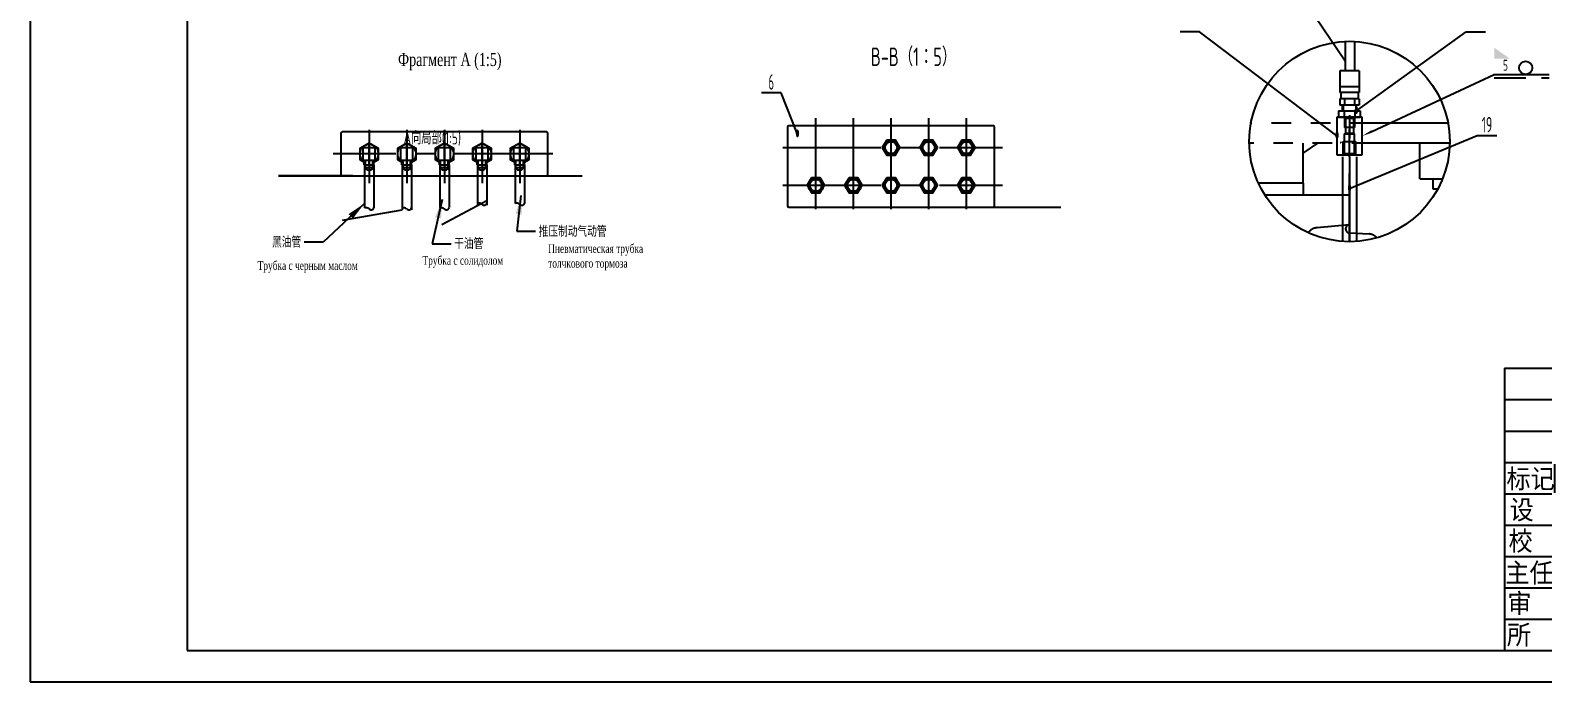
# Model space of a CAD drawing. Header units: millimetres. Extents: x 97 to 21097, y 66 to 14916.
# Drawn here: x 97 to 12152, y 66 to 5263 of the extents above; entities that cross this region are included whole.
import ezdxf
from ezdxf.enums import TextEntityAlignment as Align

# ---------------------------------------------------------------- set-up
doc = ezdxf.new("R2010")
doc.units = ezdxf.units.MM
doc.header["$LTSCALE"] = 500
doc.header["$MEASUREMENT"] = 0
for name, pattern in [('F', [0.75, 0.5, -0.25]), ('G', [2, 1.25, -0.25, 0.25, -0.25]), ('K', [2.5, 1.25, -0.25, 0.25, -0.25, 0.25, -0.25])]:
    doc.linetypes.add(name, pattern=pattern)
for name, color, linetype in [('01', 7, 'Continuous'), ('02', 1, 'Continuous'), ('04', 2, 'F'), ('05', 4, 'G'), ('07', 6, 'K'), ('11', 3, 'Continuous'), ('13', 3, 'Continuous'), ('THICK', 7, 'Continuous')]:
    doc.layers.add(name, color=color, linetype=linetype)
doc.styles.add('HZLIB', font='TXT', dxfattribs={"width": 0.8, "bigfont": 'hztxt.shx'})
doc.styles.get("Standard").update_dxf_attribs({"font": 'isocp', "width": 0.707, "bigfont": 'intecad.shx'})
doc.dimstyles.new('INTE', dxfattribs={"dimscale": 50, "dimtxt": 3.5, "dimasz": 3, "dimexe": 3, "dimexo": 0, "dimgap": 1, "dimtad": 1, "dimdec": 3, "dimdsep": 46, "dimtxsty": 'Standard', "dimcen": 0, "dimclrd": 1, "dimclre": 1, "dimclrt": 3, "dimaunit": 1, "dimadec": 0, "dimazin": 0, "dimtfac": 1, "dimtmove": 0, "dimatfit": 0, "dimfxl": 1, "dimarcsym": 0})

# ---------------------------------------------------------------- blocks, each defined once
blk = doc.blocks.new('*U122', base_point=(10733, 1961))
at = {"layer": '01'}
blk.add_circle((12037, 2505), 52.5, dxfattribs=at)
blk.add_solid([(11787, 2665), (11912, 2577), (11787, 2452), (11787, 2577)], dxfattribs=at)
at = {"layer": '02'}
blk.add_lwpolyline([(10812, 1998), (11787, 2452), (12225, 2452)], dxfattribs=at)
blk.add_lwpolyline([(10733, 1961, 0, 20, 0), (10812, 1998, 20, 20, 0)], format="xyseb", dxfattribs=at)
at = {"layer": '04'}
blk.add_line((11787, 2426), (12225, 2426), dxfattribs=at)
at = {"layer": '13', "width": 0.707}
blk.add_text('5', height=87.5, dxfattribs=at).set_placement((11855, 2481))
blk = doc.blocks.new('*X125')
at = {"color": 0}
for p, q in [((122.34, 4.5), (123.72, 4.5)), ((122.82, 4.8), (123.24, 4.8))]:
    blk.add_line(p, q, dxfattribs=at)
blk = doc.blocks.new('*X124')
at = {"color": 0}
for p, q in [((120.53, 7.8), (125.53, 7.8)), ((120.53, 7.5), (125.53, 7.5)), ((120.53, 7.2), (120.79, 7.2)), ((125.27, 7.2), (125.53, 7.2))]:
    blk.add_line(p, q, dxfattribs=at)
blk = doc.blocks.new('*X123')
at = {"color": 0}
for p, q in [((124.1, 9.9), (128.52, 9.9)), ((124.97, 10.2), (127.67, 10.2)), ((125.83, 10.5), (126.82, 10.5)), ((118.22, 7.8), (118.32, 7.8)), ((118.22, 7.5), (118.27, 7.5)), ((118.94, 8.1), (119.52, 8.1)), ((119.8, 8.4), (120.72, 8.4)), ((120.66, 8.7), (121.92, 8.7)), ((121.52, 9), (123.12, 9)), ((122.38, 9.3), (124.32, 9.3)), ((123.24, 9.6), (125.52, 9.6)), ((127.02, 9.6), (129.37, 9.6)), ((128.22, 9.3), (130.22, 9.3)), ((129.42, 9), (131.07, 9)), ((130.62, 8.7), (131.92, 8.7)), ((131.82, 8.4), (132.77, 8.4)), ((133.02, 8.1), (133.62, 8.1)), ((134.22, 7.8), (134.32, 7.8)), ((134.27, 7.5), (134.32, 7.5)), ((118.22, 7.2), (118.27, 7.2)), ((118.22, 6.9), (118.27, 6.9)), ((118.22, 6.6), (118.27, 6.6)), ((118.22, 6.3), (118.27, 6.3)), ((118.22, 6), (118.27, 6)), ((118.22, 5.7), (118.27, 5.7)), ((118.22, 5.4), (118.27, 5.4)), ((118.22, 5.1), (118.27, 5.1)), ((134.27, 7.2), (134.32, 7.2)), ((134.27, 6.9), (134.32, 6.9)), ((134.27, 6.6), (134.32, 6.6)), ((134.27, 6.3), (134.32, 6.3)), ((134.27, 6), (134.32, 6)), ((134.27, 5.7), (134.32, 5.7)), ((134.27, 5.4), (134.32, 5.4)), ((134.27, 5.1), (134.32, 5.1)), ((118.22, 4.8), (118.27, 4.8)), ((118.79, 4.5), (119.42, 4.5)), ((119.61, 4.2), (120.62, 4.2)), ((120.43, 3.9), (121.82, 3.9)), ((121.26, 3.6), (123.02, 3.6)), ((122.08, 3.3), (124.22, 3.3)), ((122.91, 3), (125.42, 3)), ((123.73, 2.7), (128.89, 2.7)), ((127.12, 3), (129.7, 3)), ((128.32, 3.3), (130.51, 3.3)), ((129.52, 3.6), (131.32, 3.6)), ((130.72, 3.9), (132.14, 3.9)), ((131.92, 4.2), (132.95, 4.2)), ((133.12, 4.5), (133.76, 4.5)), ((134.27, 4.8), (134.32, 4.8)), ((124.55, 2.4), (128.07, 2.4)), ((125.38, 2.1), (127.26, 2.1)), ((126.2, 1.8), (126.45, 1.8))]:
    blk.add_line(p, q, dxfattribs=at)
blk = doc.blocks.new('*X126')
at = {"color": 0}
for p, q in [((127.06, 7.8), (132.06, 7.8)), ((127.06, 7.5), (132.06, 7.5)), ((127.06, 7.2), (127.32, 7.2)), ((127.84, 5.4), (129.64, 5.4)), ((128.3, 5.7), (130.1, 5.7)), ((128.77, 6), (130.57, 6)), ((129.23, 6.3), (131.04, 6.3)), ((129.7, 6.6), (131.51, 6.6)), ((130.16, 6.9), (131.98, 6.9)), ((130.62, 7.2), (132.06, 7.2))]:
    blk.add_line(p, q, dxfattribs=at)
blk = doc.blocks.new('*X127')
at = {"color": 0}
for p, q in [((131.84, 5.1), (132.06, 5.1)), ((127.06, 4.8), (132.06, 4.8)), ((127.06, 4.5), (132.06, 4.5))]:
    blk.add_line(p, q, dxfattribs=at)
blk = doc.blocks.new('headb')
at = {"layer": 'THICK'}
for p, q in [((-180, 45), (-180, 0)), ((-180, 45), (0, 45)), ((-172, 44.98), (-172, 45)), ((-172, 25), (-172, 45)), ((-164, 0), (-164, 45)), ((-144, 25), (-144, 45)), ((-130, 25), (-130, 45)), ((-120, 0), (-120, 45)), ((-65, 0), (-65, 45)), ((0, 0), (0, 45)), ((-180, 30), (-120, 30)), ((-65, 30), (0, 30)), ((-180, 25), (-120, 25)), ((-150, 0), (-150, 25)), ((-134, 0), (-134, 25)), ((-65, 24), (0, 24)), ((-49, 18), (-49, 24)), ((-32, 12), (-32, 24)), ((-16, 18), (-16, 24)), ((-120, 17.93), (-65, 17.93)), ((-65, 18), (0, 18)), ((-65, 12), (0, 12)), ((-180, 0), (0, 0))]:
    blk.add_line(p, q, dxfattribs=at)
at = {"layer": 'THICK', "color": 3}
for p, q in [((-180, 40), (-120, 40)), ((-180, 35), (-120, 35)), ((-180, 20), (-120, 20)), ((-180, 15), (-120, 15)), ((-180, 10), (-120, 10)), ((-61.04, 7.61), (-52.93, 10.43)), ((-52.93, 10.43), (-44.93, 7.61)), ((-61.04, 4.46), (-61.04, 7.61)), ((-60.99, 7.54), (-52.99, 9.54)), ((-60.99, 4.54), (-60.99, 7.54)), ((-58.73, 6.7), (-58.73, 7.7)), ((-58.73, 7.7), (-53.73, 7.7)), ((-53.73, 7.7), (-53.73, 6.7)), ((-52.99, 9.54), (-44.99, 7.54)), ((-52.2, 7.7), (-52.2, 6.7)), ((-52.2, 7.7), (-47.2, 7.7)), ((-47.2, 7.7), (-47.2, 6.7)), ((-44.99, 7.54), (-44.99, 4.54)), ((-44.93, 7.61), (-44.93, 4.46)), ((-180, 5), (-120, 5)), ((-58.23, 7.2), (-58.73, 6.7)), ((-54.23, 7.2), (-58.23, 7.2)), ((-56.45, 7.2), (-56.45, 4.46)), ((-56.23, 7.2), (-56.23, 4.46)), ((-55.98, 7.2), (-55.98, 4.46)), ((-53.73, 6.7), (-54.23, 7.2)), ((-52.2, 6.7), (-51.7, 7.2)), ((-48.26, 7.2), (-52.2, 4.65)), ((-51.7, 7.2), (-48.26, 7.2)), ((-49.76, 5.07), (-50.52, 4.58)), ((-47.2, 6.71), (-49.76, 5.07)), ((-47.2, 5.08), (-47.7, 4.58)), ((-47.2, 4.08), (-47.2, 5.08)), ((-52.93, 1.51), (-61.04, 4.46)), ((-52.99, 2.54), (-60.99, 4.54)), ((-56.23, 4.69), (-57.2, 4.08)), ((-57.2, 4.08), (-56.23, 4.08)), ((-56.23, 4.69), (-55.26, 4.08)), ((-55.26, 4.08), (-56.23, 4.08)), ((-44.99, 4.54), (-52.99, 2.54)), ((-44.93, 4.46), (-52.93, 1.51)), ((-52.2, 4.65), (-52.2, 4.08)), ((-52.2, 4.08), (-47.2, 4.08)), ((-47.7, 4.58), (-50.52, 4.58))]:
    blk.add_line(p, q, dxfattribs=at)
for name in ['*X123', '*X124', '*X126', '*X127', '*X125']:
    blk.add_blockref(name, (-179.26, -0.24), dxfattribs=at)
at = {"insert": (-161.72, 24.32), "char_height": 3.5, "width": 10.6801, "attachment_point": 1}
blk.add_mtext('张永明', dxfattribs=at)
at = {"layer": 'THICK', "color": 3}
for s, height, p in [('标记', 3.5, (-175.84, 27.44)), ('处数', 3.5, (-167.69, 27.44)), ('文', 3.5, (-160.55, 27.69)), ('件', 3.5, (-153.97, 27.57)), ('号', 3.5, (-147.27, 27.57)), ('日期', 3.5, (-124.75, 27.41)), ('工', 3.5, (-147.58, 22.5)), ('艺', 3.5, (-144.03, 22.5)), ('审', 3.5, (-140.42, 22.5)), ('查', 3.5, (-136.94, 22.36)), ('共          张', 3.5, (-48.72, 15.02)), ('第          张', 3.5, (-15.74, 15.02)), ('通用技术条件', 5, (-91.97, 12.99)), ('标', 3.5, (-147.32, 7.46)), ('准', 3.5, (-143.65, 7.46)), ('审', 3.5, (-140.04, 7.46)), ('查', 3.5, (-136.84, 7.46)), ('所', 3.5, (-177.7, 2.53)), ('长', 3.5, (-167.02, 2.21))]:
    blk.add_text(s, height=height, dxfattribs=at).set_placement(p, align=Align.MIDDLE)
for s, p in [('签 字', (-142.1, 25.56)), ('设     计', (-179.18, 20.57)), ('重   量', (-62.07, 19.09)), ('比   例', (-30.16, 19.17)), ('校     核', (-179.36, 15.59)), ('主任设计', (-179.87, 10.5)), ('审     查', (-179.54, 5.64)), ('日     期', (-149.6, 0.66))]:
    blk.add_text(s, height=3.5, dxfattribs=at).set_placement(p)
at = {"layer": 'THICK', "color": 3, "width": 0.8}
blk.add_text('太重技术中心', height=7, dxfattribs=at).set_placement((-41.48, 1.9))
at = {"layer": 'THICK', "color": 3, "style": 'HZLIB', "width": 0.8}
blk.add_text('JB/T 5000', height=4, dxfattribs=at).set_placement((-105.63, 3.05))
blk = doc.blocks.new('*U130')
at = {"layer": '01'}
for points in [[(25, 292), (25, 5)], [(25, 5), (415, 5)]]:
    blk.add_lwpolyline(points, dxfattribs=at)
at = {"layer": '02'}
for points in [[(0, 297), (0, 0)], [(0, 0), (420, 0)]]:
    blk.add_lwpolyline(points, dxfattribs=at)

msp = doc.modelspace()

# ---------------------------------------------------------------- hatches: boundary and pattern name
at = {"layer": '07', "linetype": 'K', "ltscale": 1.25}
msp.add_hatch(color=6, dxfattribs=at).paths.add_polyline_path([(10560, 4373), (10537, 4357), (10537, 4373)])
msp.add_hatch(color=6, dxfattribs=at).paths.add_polyline_path([(10560, 4373), (10537, 4357), (10537, 4373)])

# ---------------------------------------------------------------- linework, layer by layer
at = {"ltscale": 1.25}
for p, q in [((2759, 4190), (2759, 4227)), ((2836, 4190), (2836, 4225)), ((3059, 4190), (3059, 4227)), ((3136, 4190), (3136, 4225)), ((3359, 4190), (3359, 4227)), ((3436, 4190), (3436, 4225)), ((3659, 4190), (3659, 4227)), ((3736, 4190), (3736, 4225)), ((3959, 4190), (3959, 4227)), ((4036, 4190), (4036, 4225)), ((2759, 4190), (2836, 4190)), ((2768, 4167), (2827, 4167)), ((2768, 4167), (2779, 4150)), ((2779, 4150), (2816, 4150)), ((2827, 4167), (2816, 4150)), ((3059, 4190), (3136, 4190)), ((3068, 4167), (3127, 4167)), ((3068, 4167), (3079, 4150)), ((3079, 4150), (3116, 4150)), ((3127, 4167), (3116, 4150)), ((3359, 4190), (3436, 4190)), ((3368, 4167), (3427, 4167)), ((3368, 4167), (3379, 4150)), ((3379, 4150), (3416, 4150)), ((3427, 4167), (3416, 4150)), ((3659, 4190), (3736, 4190)), ((3668, 4167), (3727, 4167)), ((3668, 4167), (3679, 4150)), ((3679, 4150), (3716, 4150)), ((3727, 4167), (3716, 4150)), ((3959, 4190), (4036, 4190)), ((3968, 4167), (4027, 4167)), ((3968, 4167), (3979, 4150)), ((3979, 4150), (4016, 4150)), ((4027, 4167), (4016, 4150))]:
    msp.add_line(p, q, dxfattribs=at)
for points in [[(2847, 4227), (2847, 4325), (2749, 4325), (2749, 4227)], [(3147, 4227), (3147, 4325), (3049, 4325), (3049, 4227)], [(3447, 4227), (3447, 4325), (3349, 4325), (3349, 4227)], [(3747, 4227), (3747, 4325), (3649, 4325), (3649, 4227)], [(4047, 4227), (4047, 4325), (3949, 4325), (3949, 4227)]]:
    msp.add_lwpolyline(points, close=True, dxfattribs=at)
at = {"layer": '01', "ltscale": 1.25}
for p, q in [((10577, 5174), (10577, 4940)), ((10652, 5174), (10652, 4940)), ((10689, 4940), (10534, 4940)), ((10534, 4940), (10534, 4765)), ((10689, 4940), (10689, 4765)), ((10689, 4811), (10534, 4811)), ((10534, 4715), (10534, 4665)), ((10543, 4765), (10543, 4715)), ((10573, 4715), (10573, 4665)), ((10651, 4715), (10651, 4665)), ((10680, 4765), (10680, 4715)), ((10689, 4715), (10689, 4665)), ((10525, 4619), (10525, 4569)), ((10525, 4619), (10698, 4619)), ((10557, 4619), (10557, 4665)), ((10568, 4619), (10568, 4569)), ((10655, 4619), (10655, 4569)), ((10667, 4619), (10667, 4665)), ((10698, 4619), (10698, 4569)), ((6133, 4491), (6133, 3861)), ((7773, 4501), (6143, 4501)), ((7783, 3861), (7783, 4491)), ((10512, 4569), (10512, 4269)), ((10712, 4569), (10512, 4569)), ((10525, 4569), (10698, 4569)), ((10525, 4569), (10698, 4569)), ((10712, 4269), (10712, 4569)), ((2573, 4441), (2573, 4111)), ((4223, 4111), (4223, 4441)), ((10512, 4269), (10712, 4269)), ((10557, 4254), (10557, 3578)), ((10667, 4254), (10667, 3578)), ((2583, 4101), (4213, 4101)), ((2761, 4190), (2761, 3845)), ((2836, 4190), (2836, 3845)), ((3061, 4190), (3061, 3829)), ((3136, 4190), (3136, 3829)), ((3361, 4190), (3361, 3849)), ((3436, 4190), (3436, 3849)), ((3661, 4190), (3661, 3866)), ((3736, 4190), (3736, 3866)), ((3961, 4190), (3961, 3881)), ((4036, 4190), (4036, 3881))]:
    msp.add_line(p, q, dxfattribs=at)
at = {"layer": '01', "color": 7, "linetype": 'Continuous', "ltscale": 1.25}
for p, q in [((10689, 4765), (10534, 4765)), ((10689, 4715), (10534, 4715)), ((10689, 4665), (10534, 4665)), ((4213, 4451), (2583, 4451)), ((2768, 4167), (2768, 4190)), ((2827, 4167), (2827, 4190)), ((3068, 4167), (3068, 4190)), ((3127, 4167), (3127, 4190)), ((3368, 4167), (3368, 4190)), ((3427, 4167), (3427, 4190)), ((3668, 4167), (3668, 4190)), ((3727, 4167), (3727, 4190)), ((3968, 4167), (3968, 4190)), ((4027, 4167), (4027, 4190)), ((6143, 3851), (7773, 3851))]:
    msp.add_line(p, q, dxfattribs=at)
at = {"layer": '01', "ltscale": 1.25}
for points in [[(2836, 4211), (2873, 4232), (2873, 4319), (2798, 4362), (2723, 4319), (2723, 4232), (2759, 4211)], [(3136, 4211), (3173, 4232), (3173, 4319), (3098, 4362), (3023, 4319), (3023, 4232), (3059, 4211)], [(3436, 4211), (3473, 4232), (3473, 4319), (3398, 4362), (3323, 4319), (3323, 4232), (3359, 4211)], [(3736, 4211), (3773, 4232), (3773, 4319), (3698, 4362), (3623, 4319), (3623, 4232), (3659, 4211)], [(4036, 4211), (4073, 4232), (4073, 4319), (3998, 4362), (3923, 4319), (3923, 4232), (3959, 4211)]]:
    msp.add_lwpolyline(points, dxfattribs=at)
for points in [[(6923, 4386), (6888, 4326), (6923, 4266), (6992, 4266), (7027, 4326), (6992, 4386)], [(7223, 4386), (7188, 4326), (7223, 4266), (7292, 4266), (7327, 4326), (7292, 4386)], [(7523, 4386), (7488, 4326), (7523, 4266), (7592, 4266), (7627, 4326), (7592, 4386)], [(6323, 4086), (6288, 4026), (6323, 3966), (6392, 3966), (6427, 4026), (6392, 4086)], [(6623, 4086), (6588, 4026), (6623, 3966), (6692, 3966), (6727, 4026), (6692, 4086)], [(6923, 4086), (6888, 4026), (6923, 3966), (6992, 3966), (7027, 4026), (6992, 4086)], [(7223, 4086), (7188, 4026), (7223, 3966), (7292, 3966), (7327, 4026), (7292, 4086)], [(7523, 4086), (7488, 4026), (7523, 3966), (7592, 3966), (7627, 4026), (7592, 4086)]]:
    msp.add_lwpolyline(points, close=True, dxfattribs=at)
for centre, radius in [((6958, 4326), 60), ((6958, 4326), 47.5), ((7258, 4326), 60), ((7258, 4326), 47.5), ((7558, 4326), 60), ((7558, 4326), 47.5), ((6358, 4026), 60), ((6358, 4026), 47.5), ((6658, 4026), 60), ((6658, 4026), 47.5), ((6958, 4026), 60), ((6958, 4026), 47.5), ((7258, 4026), 60), ((7258, 4026), 47.5), ((7558, 4026), 60), ((7558, 4026), 47.5)]:
    msp.add_circle(centre, radius, dxfattribs=at)
for centre, radius, start, end in [((6143, 4491), 10, 90, 180), ((7773, 4491), 10, 0, 90), ((2583, 4441), 10, 90, 180), ((2798, 4276), 75, 300.8861, 239.1139), ((3098, 4276), 75, 300.8861, 239.1139), ((3398, 4276), 75, 300.8861, 239.1139), ((3698, 4276), 75, 300.8861, 239.1139), ((3998, 4276), 75, 300.8861, 239.1139), ((4213, 4441), 10, 0, 90), ((2583, 4111), 10, 180, 270), ((4213, 4111), 10, 270, 0), ((6143, 3861), 10, 180, 270), ((7773, 3861), 10, 270, 0)]:
    msp.add_arc(centre, radius, start, end, dxfattribs=at)
at = {"layer": '02', "ltscale": 1.25}
for p, q in [((10577, 5016), (10127, 5684)), ((9417, 5250), (9262, 5250)), ((10512, 4419), (9417, 5250)), ((10667, 4619), (11541, 5250)), ((11541, 5250), (11696, 5250)), ((6081, 4763), (5926, 4763)), ((6212, 4433), (6081, 4763)), ((10562, 4665), (10562, 4619)), ((10662, 4665), (10662, 4619)), ((10612, 3999), (11630, 4422)), ((11630, 4422), (11785, 4422)), ((2667, 4101), (2076, 4101)), ((2076, 4101), (4495, 4101)), ((6143, 3851), (8310, 3851))]:
    msp.add_line(p, q, dxfattribs=at)
at = {"layer": '02', "color": 1, "linetype": 'Continuous', "ltscale": 1.25}
for p, q in [((2768, 4190), (2768, 4225)), ((2827, 4190), (2827, 4225)), ((3068, 4190), (3068, 4225)), ((3127, 4190), (3127, 4225)), ((3368, 4190), (3368, 4225)), ((3427, 4190), (3427, 4225)), ((3668, 4190), (3668, 4225)), ((3727, 4190), (3727, 4225)), ((3968, 4190), (3968, 4225)), ((4027, 4190), (4027, 4225)), ((3378, 3712), (3736, 3904)), ((2585, 3747), (3061, 3829))]:
    msp.add_line(p, q, dxfattribs=at)
at = {"layer": '02', "ltscale": 1.25}
msp.add_circle((10612, 4375), 799, dxfattribs=at)
for centre, radius, start, end in [((3675, 3851), 32.6, 47.7862, 115.3647), ((3715, 3889), 22.5, 216.2744, 339.1893), ((3975, 3851), 32.6, 47.7862, 115.3647), ((4015, 3889), 22.5, 216.2744, 339.1893), ((2775, 3815), 32.6, 47.7862, 115.3647), ((2815, 3853), 22.5, 216.2744, 339.1893), ((3075, 3815), 32.6, 47.7862, 115.3647), ((3115, 3853), 22.5, 216.2744, 339.1893), ((3375, 3815), 32.6, 47.7862, 115.3647), ((3415, 3853), 22.5, 216.2744, 339.1893)]:
    msp.add_arc(centre, radius, start, end, dxfattribs=at)
at = {"layer": '04', "color": 2, "linetype": 'F', "ltscale": 1.25}
for p, q in [((10570, 4569), (10580, 4559)), ((10572, 4567), (10572, 4486)), ((10652, 4486), (10572, 4486)), ((10644, 4559), (10580, 4559)), ((10580, 4559), (10580, 4440)), ((10654, 4569), (10644, 4559)), ((10644, 4559), (10644, 4440)), ((10652, 4567), (10652, 4486)), ((10562, 4375), (10662, 4375)), ((10562, 4269), (10562, 4375)), ((10572, 4435), (10580, 4440)), ((10572, 4435), (10652, 4435)), ((10572, 4279), (10572, 4435)), ((10644, 4440), (10580, 4440)), ((10652, 4435), (10644, 4440)), ((10652, 4279), (10652, 4435)), ((10662, 4269), (10662, 4375)), ((10562, 4269), (10572, 4279)), ((10572, 4279), (10652, 4279)), ((10662, 4269), (10652, 4279))]:
    msp.add_line(p, q, dxfattribs=at)
at = {"layer": '05', "color": 4, "linetype": 'G', "ltscale": 1.25}
for p, q in [((10612, 4584), (10612, 4402)), ((2798, 4467), (2798, 4042)), ((3098, 4467), (3098, 4042)), ((3398, 4467), (3398, 4042)), ((3698, 4467), (3698, 4042)), ((3998, 4467), (3998, 4042)), ((6358, 3835), (6358, 4560)), ((6658, 3835), (6658, 4560)), ((6958, 3835), (6958, 4560)), ((7258, 3835), (7258, 4560)), ((7558, 3835), (7558, 4560)), ((10612, 4254), (10612, 4473)), ((2798, 4189), (2798, 4362)), ((3098, 4189), (3098, 4362)), ((3098, 4189), (3098, 4362)), ((3398, 4189), (3398, 4362)), ((3398, 4189), (3398, 4362)), ((3698, 4189), (3698, 4362)), ((3698, 4189), (3698, 4362)), ((3998, 4189), (3998, 4362)), ((3998, 4189), (3998, 4362)), ((4261, 4276), (2511, 4276)), ((6094, 4326), (7845, 4326)), ((10612, 4254), (10612, 3576)), ((6094, 4026), (7845, 4026))]:
    msp.add_line(p, q, dxfattribs=at)
at = {"layer": '07', "color": 6, "linetype": 'K', "ltscale": 1.25}
for p, q in [((11397, 4522), (9826, 4522)), ((11411, 4362), (9812, 4362)), ((10239, 4362), (10239, 4042)), ((10356, 4362), (10239, 4282)), ((11173, 4077), (11173, 4362)), ((10612, 3576), (10612, 4120)), ((10246, 4042), (9885, 4042)), ((10246, 3948), (10246, 4042)), ((11173, 4077), (11353, 4077)), ((11279, 3995), (11279, 4077)), ((11315, 3995), (11279, 3995)), ((10612, 3948), (9936, 3948)), ((10612, 3710), (10612, 3948)), ((10612, 3710), (10352, 3687)), ((10583, 3672), (10583, 3685)), ((10612, 3647), (10608, 3647)), ((10612, 3647), (10768, 3638))]:
    msp.add_line(p, q, dxfattribs=at)
for centre, radius, start, end in [((10361, 3593), 95, 95, 145.3351), ((10608, 3685), 25, 95, 180), ((10608, 3672), 25, 180, 270), ((10760, 3543), 95, 41.7032, 85)]:
    msp.add_arc(centre, radius, start, end, dxfattribs=at)

# ---------------------------------------------------------------- block references
at = {"xscale": 50, "yscale": 50, "zscale": 50}
msp.add_blockref('headb', (20847, 316), dxfattribs=at)
at = {"layer": '01', "xscale": 50, "yscale": 50, "zscale": 50}
msp.add_blockref('*U130', (97, 66), dxfattribs=at)
at = {"layer": '01', "ltscale": 1.25}
msp.add_blockref('*U122', (10712, 4419), dxfattribs=at)

# ---------------------------------------------------------------- texts
at = {"layer": '01', "attachment_point": 1}
for s, insert, char_height, width in [('{\\fTimes New Roman|b0|i0|c204|p18;\\C3;Фрагмент А (1:5)}', (3028, 5082), 105, 802.1), ('{\\fTimes New Roman|b0|i0|c204|p18;\\C3;Трубка с черным маслом}', (1909, 3421), 70, 1020.39), ('{\\fTimes New Roman|b0|i0|c204|p18;\\C3;Трубка с солидолом}', (3223, 3462), 70, 802.1)]:
    msp.add_mtext(s, dxfattribs=dict(at, insert=insert, char_height=char_height, width=width))
at = {"layer": '01', "color": 3, "ltscale": 1.25, "char_height": 87.5}
for s, insert, attachment_point in [('黑油管', (2256, 3529), 9), ('干油管', (3476, 3604), 1)]:
    msp.add_mtext(s, dxfattribs=dict(at, insert=insert, attachment_point=attachment_point))
at = {"layer": '01', "color": 3, "insert": (4225, 3556), "char_height": 70, "width": 802.1, "attachment_point": 1}
msp.add_mtext('{\\fTimes New Roman|b0|i0|c204|p18;Пневматическая трубка толчкового тормоза}', dxfattribs=at)
at = {"layer": '02', "ltscale": 1.25, "width": 0.605172}
for p, p2 in [((10652, 4594), (10682, 4594)), ((6197, 4408), (6227, 4408)), ((10497, 4394), (10527, 4394)), ((10597, 3974), (10627, 3974))]:
    msp.add_text('●', height=50, dxfattribs=at).set_placement(p, p2, align=Align.FIT)
at = {"layer": '02', "color": 3, "ltscale": 1.25, "insert": (4149, 3702), "char_height": 87.5, "attachment_point": 1}
msp.add_mtext('推压制动气动管', dxfattribs=at)
at = {"layer": '11', "ltscale": 1.25, "width": 0.707}
for s, height, p in [('B-B（1：5）', 147, (6797, 4933)), ('A向局部(1:5)', 105, (3072, 4320))]:
    msp.add_text(s, height=height, dxfattribs=at).set_placement(p, align=Align.BOTTOM_LEFT)
at = {"layer": '11', "ltscale": 1.25}
for s, height, width, p, p2 in [('6', 124, 0.600695, (5981, 4788), (6025, 4788)), ('19', 123.7, 0.612447, (11665, 4447), (11750, 4447))]:
    msp.add_text(s, height=height, dxfattribs=dict(at, width=width)).set_placement(p, p2, align=Align.FIT)

# ---------------------------------------------------------------- leaders
at = {"layer": '01', "ltscale": 1.25, "annotation_type": 0, "has_hookline": 1}
for points, hookline_direction, text_width in [([(2761, 3881), (2431, 3573), (2281, 3573)], 1, 198), ([(3380, 3912), (3301, 3560), (3451, 3560)], 0, 199)]:
    msp.add_leader(points, dimstyle='INTE', override={"dimgap": 1, "dimtad": 0}, dxfattribs=dict(at, hookline_direction=hookline_direction, text_width=text_width))
at = {"layer": '02', "ltscale": 1.25, "annotation_type": 0, "has_hookline": 1, "hookline_direction": 0, "text_width": 476}
msp.add_leader([(4008, 3944), (3974, 3659), (4124, 3659)], dimstyle='INTE', override={"dimgap": 1, "dimtad": 0}, dxfattribs=at)

doc.saveas('drawing.dxf')
